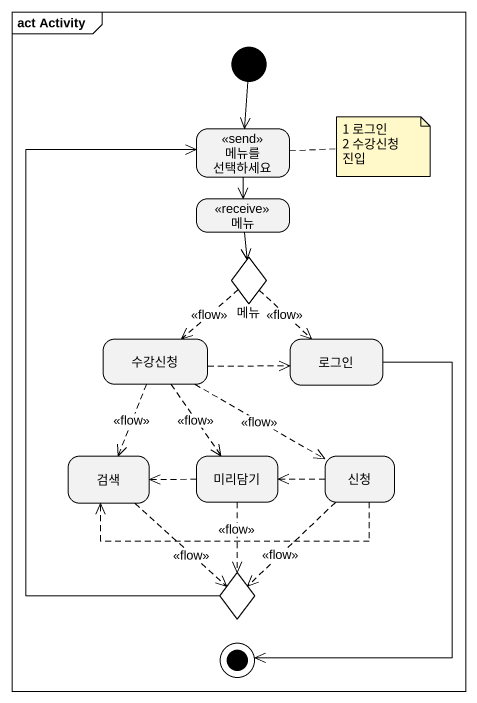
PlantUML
@startuml
mainframe act Activity
hide empty description
state "메뉴를 선택하세요" as 메뉴를_선택하세요 <<send>>
state 메뉴 <<receive>>
state "메뉴" as 메뉴_2 <<choice>>
state 수강신청
state 로그인
state 검색
state 미리담기
state 신청
state choice1 <<choice>>
[*] --> 메뉴를_선택하세요
메뉴를_선택하세요 --> 메뉴
메뉴 --> 메뉴_2
메뉴_2 -[dashed]-> 수강신청 : <<flow>>
메뉴_2 -[dashed]-> 로그인 : <<flow>>
수강신청 -right[dashed]-> 로그인
수강신청 -[dashed]-> 검색 : <<flow>>
수강신청 -[dashed]-> 미리담기 : <<flow>>
수강신청 -right[dashed]-> 신청 : <<flow>>
검색 -[dashed]-> choice1 : <<flow>>
미리담기 -left[dashed]-> 검색
미리담기 -[dashed]-> choice1 : <<flow>>
신청 -left[dashed]-> 검색
신청 -left[dashed]-> 미리담기
신청 -[dashed]-> choice1 : <<flow>>
choice1 -up-> 메뉴를_선택하세요
로그인 --> [*]
note right of 메뉴를_선택하세요
  1 로그인
  2 수강신청 진입
end note
@enduml
